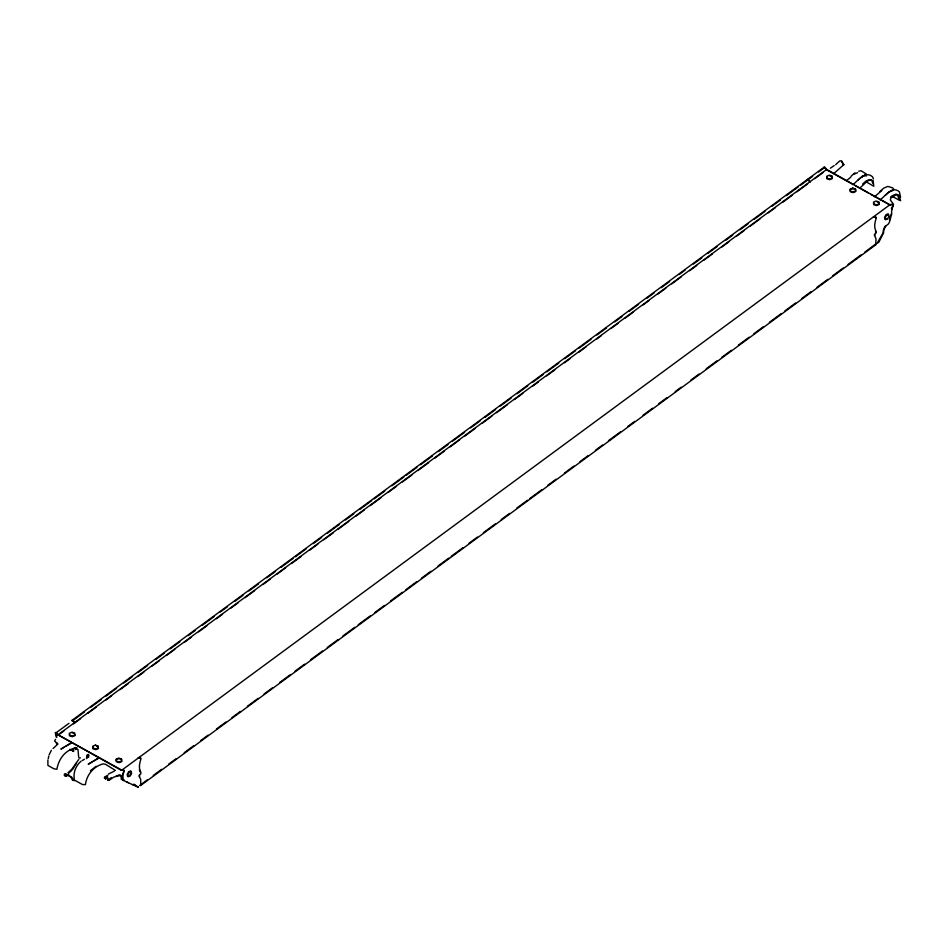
<?xml version="1.0" encoding="UTF-8"?>
<svg xmlns="http://www.w3.org/2000/svg" width="948" height="948" viewBox="0 0 948 948"><rect width="100%" height="100%" fill="white"/><g stroke="black" fill="none" stroke-linecap="round" stroke-linejoin="round"><path stroke-width="1.42" d="M86.458 758.601L87.228 754.703L88.922 755.224L88.543 757.31M87.489 757.843L87.512 755.07L88.46 754.347M133.55 785.134L122.979 780.216A2.37 1.185 -61 0 1 122.529 779.256C120.846 775.677 124.034 773.497 123.643 770.487A1.339 0.782 53.7 0 0 122.719 769.942L121.486 770.404L890.172 204.567L892.032 204.377A1.185 0.699 53.7 0 1 892.921 205.787L891.689 208.904L891.653 214.13A2.37 1.185 -61 0 1 891.191 215.753L889.805 221.038A7.371 6.375 -65.8 0 1 888.134 224.214A8.532 7.383 -65.8 0 0 883.583 232.853L878.784 242.285L877.101 243.281M139.166 775.132L139.273 776.933M852.596 184.232L826.692 169.893L824.843 167.192A1.185 0.699 53.7 0 0 823.942 167.606M874.447 235.602L874.459 234.322M892.329 205.112A1.339 0.782 53.7 0 0 891.393 204.567L890.16 205.029L826.692 169.431L58.006 734.807L121.486 770.404M866.733 182.135L873.807 186.27L873.155 180.653L870.525 179.812L867.147 181.234L859.587 188.368M47.886 760.023L47.91 765.415L53.882 768.781L56.88 769.29C58.551 759.466 64.689 750.615 74.738 748.138L78.009 749.595L78.648 757.061L79.205 758.092L80.438 757.867M75.757 749.145L75.271 747.83M883.512 229.535L882.967 233.22L877.493 242.534M889.39 220.043L890.006 216.914M48.194 758.72L48.822 756.101M81.007 761.256C76.113 765.439 73.304 771.968 74.193 778.415L73.683 778.96L74.702 780.228L82.523 784.565L85.415 784.624C86.718 774.824 93.461 766.399 103.166 763.875L105.429 764.254L115.407 770.416M875.608 232.698L875.62 231.205M891.641 209.935L893.561 204.318L890.338 199.969L890.919 197.871L896.796 194.328L898.977 195.288L900.564 200.763L900.09 199.412M108.961 780.394L106.626 776.471L104.837 776.685L104.316 777.81L105.441 778.853L106.686 777.716L107.835 780.18L108.961 780.394L113.985 776.981L120.87 775.428L122.268 776.661L122.517 780.121L124.307 780.026M49.13 754.798L51.346 750.318M883.785 228.729L885.396 225.968M139.854 785.537L140.754 785.11L140.671 779.28A4.669 2.737 53.7 0 1 140.707 773.947A3.756 2.204 53.7 0 0 140.731 772.004C138.325 767.761 139.723 762.903 140.944 758.886A1.185 0.699 53.7 0 0 140.043 757.464L138.183 757.665M864.73 252.192L875.596 244.051M140.482 785.619L875.774 244.809L875.964 238.469A4.669 2.737 53.7 0 1 875.999 233.137A3.756 2.204 53.7 0 0 876.011 231.194C873.618 226.951 875.004 222.093 876.225 218.064A1.185 0.699 53.7 0 0 875.336 216.654L873.475 216.855M129.627 775.737L131.132 772.94M68.979 723.312L55.861 732.97L56.809 737.248M72.404 720.954L84.467 711.924M824.393 167.855L824.535 167.595A1.339 0.782 53.7 0 1 825.471 168.08L826.692 169.893M75.413 765.048L76.598 762.974M72.368 769.859L74.655 766.257M55.624 739.31L54.569 740.886L57.804 744.097L53.052 748.529M138.965 758.092L139.415 757.665A1.339 0.782 53.7 0 1 140.351 758.21L140.494 758.637M874.554 216.914L873.914 217.412M891.333 208.311L892.4 207.031M90.404 770.724L96.139 766.28M78.755 759.419L71.681 769.373L67.924 772.786M68.54 773.343L71.408 770.724M862.668 184.019L865.974 181.056L869.209 179.693L871.816 180.476L872.693 183.13M881.806 190.572L874.566 196.686M885.302 195.324L889.011 192.029L892.803 190.441L891.807 190.394M851.138 176.174L854.895 172.844M852.833 184.753C858.177 180.57 865.003 170.415 872.468 176.731L873.452 178.911M857.987 180.179L862.431 176.233L861.673 176.909L865.429 175.333L864.446 175.285L866.354 175.984M880.147 199.886C885.373 196.046 892.234 185.393 899.391 191.828L900.564 197.077M879.851 191.579L883.773 188.107L887.861 186.389L892.803 187.953L893.834 189.304M833.742 173.614L843.839 164.656L841.563 160.769L839.715 160.947L835.638 164.691M890.433 197.137L894.402 194.66M846.884 180.357L850.83 177.134M72.084 720.314L824.061 167.215M90.427 707.54L101.152 699.648M105.927 696.14L116.651 688.248M123.797 682.998L132.139 676.86M138.1 672.476L147.627 665.46M155.97 659.322L164.312 653.196M170.273 648.811L179.812 641.796M188.154 635.658L195.3 630.408M202.457 625.147L214.367 616.378M220.327 611.993L227.473 606.732M234.63 601.482L242.972 595.344M248.933 590.96L258.46 583.944M266.803 577.806L275.145 571.68M281.106 567.295L293.027 558.526M295.409 556.772L306.133 548.88M313.278 543.631L321.621 537.492M327.581 533.108L339.502 524.339M345.451 519.966L353.794 513.828M359.754 509.443L371.675 500.674M374.057 498.921L384.781 491.04M391.939 485.779L403.848 477.01M406.23 475.256L416.954 467.364M420.533 464.745L432.454 455.976M438.414 451.592L447.942 444.576M452.706 441.069L464.627 432.312M470.587 427.927L480.115 420.912M484.89 417.404L495.614 409.524M500.378 406.017L511.102 398.124M517.063 393.74L527.787 385.848M532.551 382.352L543.287 374.46M546.854 371.829L558.775 363.06M564.735 358.676L575.46 350.796M579.027 348.165L590.948 339.396M596.908 335.011L606.447 328.008M614.778 321.87L621.935 316.608M629.081 311.347L638.62 304.332M646.963 298.205L654.108 292.944M661.266 287.682L669.608 281.544M679.135 274.541L685.096 270.156M693.438 264.018L701.781 257.88M707.741 253.495L717.269 246.492M725.611 240.354L732.768 235.092M739.914 229.831L748.256 223.692M754.217 219.32L764.941 211.428M772.087 206.166L780.429 200.028M786.39 195.643L798.311 186.886M800.693 185.133L806.653 180.748M807.838 179.871L812.614 176.364M818.574 171.979L824.535 167.595M63.966 730.884L58.006 735.269L56.797 733.456A1.339 0.782 53.7 0 0 55.861 732.97M73.506 723.869L80.663 718.608M87.797 713.358L96.151 707.208M105.678 700.205L111.651 695.808M119.981 689.682L128.335 683.544M137.851 676.54L143.823 672.144M152.154 666.017L159.311 660.756M166.457 655.506L174.811 649.356M184.339 642.353L191.496 637.092M198.63 631.83L206.984 625.692M216.511 618.689L222.472 614.292M230.814 608.166L237.972 602.904M245.117 597.643L254.657 590.628M262.987 584.501L270.144 579.24M277.29 573.978L285.632 567.84M291.593 563.467L301.132 556.452M309.463 550.314L317.817 544.176M323.766 539.791L333.305 532.776M338.069 529.28L348.793 521.388M355.95 516.127L364.293 509.988M370.241 505.616L380.978 497.724M388.123 492.462L396.465 486.324M402.426 481.94L411.953 474.936M417.914 470.552L428.638 462.66M434.599 458.275L444.138 451.26M450.099 446.887L459.626 439.872M464.39 436.364L475.126 428.472M482.271 423.211L491.811 416.208M496.574 412.7L507.299 404.808M514.444 399.546L522.786 393.408M532.326 386.405L538.286 382.02M546.617 375.882L554.971 369.744M564.498 362.74L570.459 358.356M578.801 352.218L585.959 346.956M596.671 339.076L601.447 335.556M610.974 328.553L618.132 323.292M625.277 318.03L633.62 311.892M643.147 304.889L649.119 300.492M657.45 294.366L665.804 288.228M671.753 283.855L681.292 276.828M689.623 270.701L696.792 265.44M703.926 260.179L712.28 254.04M721.807 247.037L728.965 241.764M736.11 236.514L744.453 230.376M750.401 226.003L759.952 218.976M768.283 212.85L775.44 207.588M782.586 202.339L792.125 195.312M796.877 191.816L807.625 183.912M814.759 178.662L823.113 172.524M105.501 776.945L107.871 775.191M105.441 778.853L107.799 777.111M107.835 780.18L111.378 777.573M140.174 785.122L147.319 779.86M153.28 775.476L161.622 769.338M168.768 764.076L175.925 758.827M184.268 752.688L193.795 745.673M200.952 740.412L208.098 735.15M216.44 729.024L225.98 722.009M231.928 717.624L240.271 711.486M247.428 706.224L258.152 698.344M264.113 693.96L272.455 687.821M279.601 682.56L290.325 674.68M295.089 671.172L304.628 664.157M310.589 659.772L322.498 651.003M327.273 647.508L337.998 639.616M342.761 636.108L354.682 627.339M358.249 624.708L370.17 615.951M374.934 612.444L384.473 605.428M390.434 601.044L402.343 592.287M405.922 589.656L416.646 581.764M421.41 578.256L430.949 571.241M438.094 565.992L448.819 558.099M451.212 556.346L463.122 547.577M469.082 543.192L477.425 537.066M483.385 532.681L495.306 523.912M501.255 519.528L509.597 513.401M516.755 508.14L527.479 500.248M529.861 498.494L541.782 489.725M547.731 485.352L556.073 479.214M564.416 473.076L573.955 466.061M579.915 461.676L588.258 455.55M595.403 450.288L602.561 445.027M608.509 440.642L620.43 431.885M627.576 426.624L634.733 421.362M643.076 415.224L652.603 408.209M658.564 403.836L666.906 397.698M675.249 391.56L681.209 387.175M690.736 380.16L699.079 374.033M706.236 368.772L716.961 360.88M721.724 357.372L731.264 350.357M738.409 345.108L749.133 337.215M753.897 333.708L763.436 326.693M769.397 322.32L781.306 313.551M784.885 310.92L795.609 303.028M801.57 298.644L811.109 291.64M817.058 287.256L827.794 279.364M832.557 275.856L843.282 267.976M848.045 264.468L861.151 254.822M830.424 168.175L834.169 165.592M68.789 774.753L66.384 776.27L64.938 775.772C63.86 772.063 72.723 777.194 72.285 779.849L73.731 780.346M108.428 774.042L114.258 771.174M71.349 742.794L60.885 749.121L64.582 746.965M65.779 746.266L71.787 742.758M98.675 757.926L88.223 764.242L91.909 762.097M93.105 761.398L99.113 757.89M82.144 760.604L84.408 759.301M854.231 174.088L857.608 172.666M832.249 177.951L829.701 178.994L826.988 178.106L826.822 176.174L829.37 175.131L832.083 176.008L832.356 178.591L829.701 179.693L826.881 178.757L826.703 176.743M879.033 203.844L876.485 204.887L873.783 203.998L873.618 202.066L876.153 201.023L878.867 201.912L879.14 204.495L876.485 205.586L873.665 204.661L873.499 202.647M74.892 734.984L72.344 736.039L69.642 735.15L69.477 733.219L72.024 732.164L74.726 733.053L75.01 735.636L72.356 736.726L69.524 735.802L69.358 733.788M121.676 760.889L119.14 761.931L116.426 761.043L116.26 759.111L118.808 758.068L121.522 758.957L121.794 761.54L119.14 762.63L116.308 761.706L116.142 759.68L118.796 758.59L121.617 759.514M115.703 776.341L119.626 774.741L121.071 775.997L121.32 779.457M886.973 218.692L884.994 219.474L884.52 217.459L886.025 214.675L888.003 213.893L888.477 215.907M130.646 770.937L128.667 771.719L127.162 774.504L127.648 776.519M858.746 171.233L860.974 170.699L866.531 174.159M65.779 775.938L64.334 775.44L64.464 773.959L65.637 773.817L71.858 777.265L72.889 780.18L74.335 780.678M74.43 747.676L77.001 747.877M875.134 244.714L875.774 244.809M842.713 164.442L843.839 164.656M128.478 782.692L127.862 782.527M72.723 750.946L73.47 750.472L72.925 749.56M75.07 749.678L76.278 749.133L75.39 747.451M829.358 175.653L832.19 176.577M877.09 201.853L878.974 202.481M72.012 732.697L73.897 733.314M96.341 745.957L98.225 746.574L98.402 748.588L95.748 749.678L92.916 748.754L92.75 746.74M895.481 194.198L897.555 195.122L899.439 200.312L891.973 196.177M57.674 743.979L56.844 743.611A2.37 1.185 -61 0 1 56.394 742.651M133.004 784.837L138.29 787.231L137.496 786.804M126.736 782.017L127.435 782.384M69.844 749.335L70.709 749.797M135.481 785.655L133.905 784.067M855.191 185.666L868.143 192.835M870.726 194.269L890.16 205.029M70.318 749.619L73.66 751.468L73.043 749.181M137.887 786.982L134.415 784.648M809.995 181.72L808.146 179.468A1.185 0.699 53.7 0 0 807.246 179.883M809.995 182.17L809.213 181.281M74.702 722.53L72.866 720.279A1.185 0.699 53.7 0 0 71.953 720.705M74.702 722.98L73.494 721.167M841.492 161.942L842.203 162.736M139.332 769.658L140.399 772.276M875.774 217.815L875.632 217.388A1.339 0.782 53.7 0 0 875.324 217.116M56.43 737.425L55.257 732.982A1.185 0.699 53.7 0 1 56.169 732.567L58.006 734.807L121.486 769.942L123.347 769.752A1.185 0.699 53.7 0 1 124.235 771.162L123.015 774.279L122.979 779.505A2.37 1.185 -61 0 0 123.43 780.465M72.558 720.681A1.339 0.782 53.7 0 1 73.245 720.954M57.295 743.86A2.37 1.185 -61 0 1 56.844 742.9M891.203 213.881A2.37 1.185 -61 0 1 890.741 215.504M129.284 772.134L127.85 774.812L128.3 776.732L130.208 775.985L131.642 773.307L131.191 771.388L129.284 772.134M886.641 215.089L885.195 217.767L885.657 219.687L887.553 218.941L888.999 216.263L888.537 214.343L886.641 215.089M852.762 188.071L850.226 189.126L850.38 191.058L853.093 191.946L855.641 190.892L855.475 188.96L852.762 188.071M852.75 188.605L850.095 189.695L850.273 191.709L853.093 192.634L855.748 191.543L855.582 189.529L852.75 188.605M95.416 745.116L92.868 746.159L93.034 748.102L95.748 748.979L98.284 747.936L98.118 746.005L95.416 745.116"/></g></svg>
